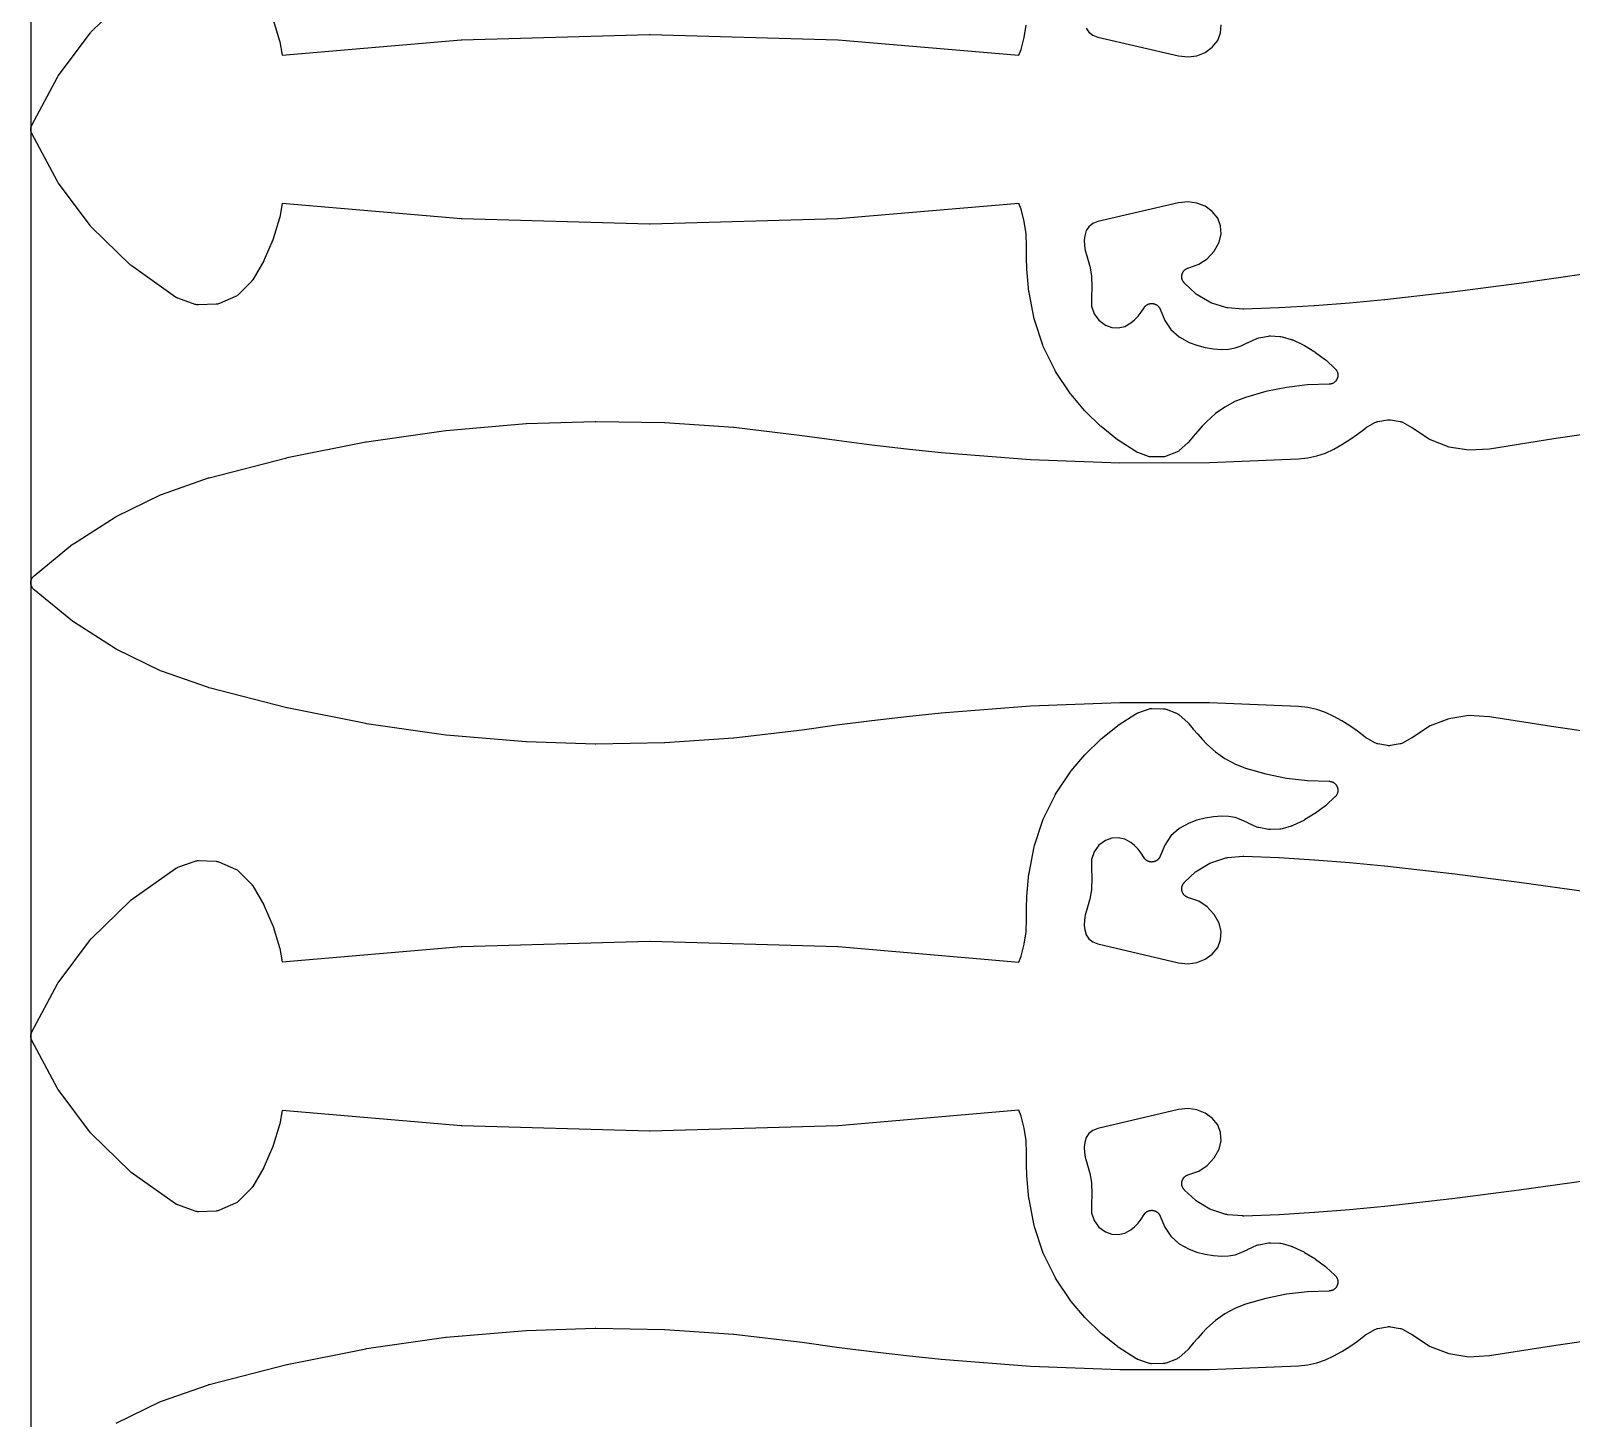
# Model space of a CAD drawing. Header units: metres. Extents: x 0 to 3000, y 0 to 1200.
# Drawn here: x 0 to 339.7, y 588 to 894 of the extents above; entities that cross this region are included whole.
import ezdxf

# ---------------------------------------------------------------- set-up
doc = ezdxf.new("R2010")
doc.units = ezdxf.units.M

msp = doc.modelspace()

# ---------------------------------------------------------------- linework, layer by layer
at = {"color": 7}
msp.add_lwpolyline([(0, 0), (3000, 0), (3000, 1200), (0, 1200), (0, 0)], close=True, dxfattribs=at)
at = {"color": 1}
for points in [[(342.98, 840.38), (328.22, 838.26), (328.19, 838.26), (313.4, 836.37), (313.37, 836.36), (298.56, 834.69), (298.54, 834.69), (298.53, 834.68), (290.81, 833.94), (290.77, 833.94), (283.04, 833.34), (283, 833.34), (275.26, 832.89), (275.22, 832.89), (267.47, 832.59), (267.45, 832.59), (267.42, 832.59), (267.35, 832.59), (267.28, 832.59), (267.25, 832.6), (267.23, 832.6), (263.94, 832.87), (263.72, 832.9), (263.5, 832.96), (260.4, 833.95), (260.19, 834.03), (259.99, 834.13), (257.18, 835.79), (257, 835.91), (256.82, 836.06), (254.43, 838.32), (254.37, 838.38), (254.31, 838.44), (254.3, 838.45), (254.29, 838.47), (254.24, 838.53), (254.19, 838.6), (254.18, 838.61), (254.17, 838.62), (254.13, 838.69), (254.08, 838.76), (254.07, 838.77), (254.07, 838.78), (254.03, 838.86), (253.99, 838.93), (253.98, 838.95), (253.98, 838.96), (253.95, 839.04), (253.91, 839.11), (253.91, 839.13), (253.91, 839.14), (253.88, 839.22), (253.86, 839.3), (253.86, 839.32), (253.85, 839.33), (253.84, 839.41), (253.82, 839.5), (253.82, 839.51), (253.82, 839.52), (253.81, 839.61), (253.8, 839.69), (253.8, 839.71), (253.8, 839.72), (253.8, 839.8), (253.81, 839.89), (253.81, 839.9), (253.81, 839.92), (253.82, 840), (253.83, 840.08), (253.83, 840.1), (253.83, 840.11), (253.85, 840.19), (253.87, 840.28), (253.87, 840.29), (253.87, 840.3), (253.9, 840.38), (253.92, 840.46), (253.93, 840.48), (253.93, 840.49), (253.97, 840.57), (254, 840.64), (254.01, 840.66), (254.01, 840.67), (254.05, 840.74), (254.09, 840.82), (254.1, 840.83), (254.11, 840.84), (254.16, 840.91), (254.2, 840.98), (254.21, 840.99), (254.22, 841), (254.28, 841.07), (254.33, 841.13), (254.34, 841.14), (254.35, 841.15), (254.41, 841.21), (254.47, 841.27), (254.48, 841.28), (254.49, 841.29), (254.56, 841.34), (254.62, 841.39), (254.63, 841.4), (254.64, 841.41), (254.72, 841.45), (254.78, 841.5), (254.8, 841.51), (254.81, 841.51), (254.88, 841.55), (254.96, 841.59), (254.97, 841.6), (254.99, 841.6), (255.06, 841.63), (255.14, 841.66), (257.54, 842.5), (259.43, 843.74), (260.97, 845.39), (262.07, 847.37), (262.5, 849.2), (262.37, 851), (261.72, 852.68), (260.54, 854.15), (258.95, 855.29), (257.13, 856.01), (255.2, 856.28), (253.1, 856.06), (235.32, 851.93), (234.17, 851.47), (233.34, 850.8), (232.74, 849.92), (232.39, 848.79), (232.29, 847.77), (232.33, 846.65), (232.51, 845.55), (232.85, 844.35), (233.46, 842.29), (233.51, 842.07), (233.86, 839.95), (233.89, 839.72), (234, 837.58), (233.99, 837.35), (233.86, 835.3), (233.91, 833.27), (234.48, 831.6), (235.51, 830.17), (236.97, 829.08), (238.36, 828.57), (239.8, 828.49), (241.22, 828.81), (242.6, 829.58), (243.37, 830.24), (244.15, 831.04), (244.84, 831.91), (245.5, 832.93), (245.51, 832.96), (245.53, 832.98), (245.57, 833.04), (245.61, 833.09), (245.63, 833.11), (245.65, 833.14), (245.69, 833.19), (245.74, 833.24), (245.76, 833.26), (245.78, 833.28), (245.83, 833.33), (245.88, 833.37), (245.91, 833.39), (245.93, 833.41), (245.98, 833.45), (246.04, 833.49), (246.06, 833.51), (246.09, 833.53), (246.15, 833.56), (246.21, 833.6), (246.23, 833.61), (246.26, 833.63), (246.32, 833.65), (246.38, 833.68), (246.41, 833.69), (246.44, 833.71), (246.5, 833.73), (246.57, 833.75), (246.59, 833.76), (246.62, 833.77), (246.69, 833.79), (246.76, 833.8), (246.78, 833.81), (246.81, 833.82), (246.88, 833.83), (246.95, 833.84), (246.98, 833.84), (247.01, 833.84), (247.08, 833.84), (247.14, 833.85), (247.17, 833.85), (247.2, 833.85), (247.27, 833.85), (247.34, 833.84), (247.37, 833.84), (247.4, 833.84), (247.47, 833.83), (247.54, 833.82), (247.56, 833.81), (247.59, 833.81), (247.66, 833.79), (247.73, 833.77), (247.75, 833.76), (247.78, 833.76), (247.85, 833.73), (247.91, 833.71), (247.94, 833.7), (247.97, 833.69), (248.03, 833.66), (248.09, 833.63), (248.12, 833.61), (248.14, 833.6), (248.2, 833.57), (248.26, 833.53), (248.28, 833.51), (248.31, 833.5), (248.36, 833.46), (248.42, 833.42), (248.44, 833.4), (248.47, 833.38), (248.52, 833.33), (248.57, 833.29), (248.59, 833.27), (248.61, 833.25), (248.66, 833.19), (248.7, 833.14), (248.72, 833.12), (248.74, 833.1), (248.78, 833.04), (248.82, 832.99), (248.84, 832.96), (248.85, 832.94), (248.89, 832.88), (248.93, 832.82), (248.94, 832.8), (248.95, 832.77), (248.98, 832.71), (249.01, 832.65), (249.02, 832.62), (249.03, 832.59), (250.03, 830.1), (251.41, 828.12), (253.2, 826.49), (255.4, 825.26), (257.11, 824.64), (258.93, 824.16), (260.79, 823.86), (262.65, 823.73), (264.12, 823.79), (265.54, 824.06), (266.92, 824.52), (268.34, 825.23), (268.38, 825.25), (268.43, 825.27), (270.38, 826.13), (270.59, 826.21), (270.82, 826.27), (272.89, 826.66), (273.12, 826.69), (273.35, 826.69), (275.45, 826.59), (275.68, 826.57), (275.91, 826.52), (277.96, 825.94), (278.02, 825.91), (278.09, 825.89), (278.12, 825.88), (278.15, 825.87), (278.21, 825.84), (278.27, 825.82), (280.69, 824.67), (280.87, 824.57), (283.16, 823.19), (283.32, 823.07), (285.46, 821.46), (285.61, 821.34), (287.58, 819.51), (287.58, 819.51), (287.59, 819.51), (287.65, 819.44), (287.72, 819.37), (287.72, 819.37), (287.72, 819.37), (287.78, 819.3), (287.84, 819.22), (287.84, 819.22), (287.85, 819.22), (287.9, 819.14), (287.95, 819.06), (287.95, 819.05), (287.95, 819.05), (288, 818.97), (288.04, 818.88), (288.04, 818.88), (288.04, 818.88), (288.08, 818.79), (288.11, 818.7), (288.12, 818.7), (288.12, 818.7), (288.14, 818.6), (288.17, 818.51), (288.17, 818.51), (288.17, 818.51), (288.19, 818.41), (288.21, 818.32), (288.21, 818.32), (288.21, 818.31), (288.21, 818.22), (288.22, 818.12), (288.22, 818.12), (288.22, 818.12), (288.22, 818.02), (288.22, 817.93), (288.22, 817.93), (288.22, 817.92), (288.21, 817.83), (288.2, 817.73), (288.2, 817.73), (288.2, 817.73), (288.18, 817.63), (288.16, 817.54), (288.16, 817.54), (288.16, 817.54), (288.13, 817.44), (288.1, 817.35), (288.1, 817.35), (288.1, 817.35), (288.06, 817.26), (288.02, 817.17), (288.02, 817.17), (288.02, 817.17), (287.98, 817.08), (287.93, 817), (287.93, 817), (287.93, 817), (287.87, 816.92), (287.82, 816.84), (287.82, 816.84), (287.82, 816.83), (287.75, 816.76), (287.69, 816.69), (287.69, 816.69), (287.69, 816.68), (287.62, 816.62), (287.55, 816.55), (287.55, 816.55), (287.55, 816.55), (287.47, 816.49), (287.4, 816.43), (287.4, 816.43), (287.39, 816.42), (287.31, 816.37), (287.24, 816.32), (287.23, 816.32), (287.23, 816.32), (287.15, 816.27), (287.06, 816.23), (287.06, 816.23), (287.06, 816.23), (286.97, 816.19), (286.88, 816.16), (286.88, 816.16), (286.87, 816.16), (286.78, 816.13), (286.69, 816.1), (286.69, 816.1), (286.69, 816.1), (286.59, 816.08), (286.5, 816.07), (286.5, 816.07), (286.49, 816.06), (286.4, 816.06), (286.3, 816.05), (286.3, 816.05), (286.3, 816.05), (281.55, 815.88), (276.93, 815.33), (272.36, 814.42), (267.89, 813.15), (265.52, 812.21), (263.3, 811.01), (261.25, 809.56), (259.33, 807.83), (258.33, 806.78), (257.32, 805.67), (256.35, 804.53), (255.39, 803.34), (255.34, 803.29), (255.3, 803.24), (255.28, 803.22), (255.26, 803.2), (255.21, 803.15), (255.16, 803.1), (253.26, 801.42), (253.12, 801.31), (252.97, 801.21), (252.82, 801.12), (252.65, 801.05), (250.35, 800.17), (250.19, 800.11), (250.02, 800.07), (249.84, 800.05), (249.67, 800.04), (247.21, 800), (247.03, 800.01), (246.85, 800.03), (246.67, 800.06), (246.5, 800.12), (244.12, 800.97), (244.08, 800.99), (244.05, 801), (243.99, 801.02), (243.99, 801.02), (243.93, 801.05), (243.9, 801.06), (243.87, 801.08), (243.82, 801.11), (243.76, 801.14), (243.73, 801.16), (243.7, 801.18), (239.8, 803.7), (239.64, 803.82), (236.02, 806.7), (235.87, 806.83), (232.54, 810.06), (232.41, 810.2), (229.41, 813.75), (229.4, 813.76), (229.38, 813.78), (229.34, 813.84), (229.29, 813.91), (229.28, 813.92), (229.27, 813.93), (225.99, 818.86), (225.86, 819.09), (223.27, 824.39), (223.17, 824.64), (221.31, 830.23), (221.24, 830.48), (220.13, 836.3), (220.12, 836.38), (220.1, 836.46), (219.85, 838.9), (219.84, 838.97), (219.67, 841.42), (219.67, 841.49), (219.58, 843.94), (219.58, 844.01), (219.59, 846.42), (219.48, 849.25), (219.07, 851.97), (218.36, 854.63), (217.85, 855.91), (178.05, 852.51), (177.94, 852.51), (136.55, 851.33), (136.44, 851.33), (95.05, 852.51), (94.93, 852.51), (55.46, 855.89), (54.92, 852.93), (54.87, 852.71), (53.47, 848.11), (53.39, 847.89), (51.46, 843.49), (51.36, 843.28), (48.93, 839.11), (48.9, 839.07), (48.87, 839.02), (48.85, 838.98), (48.82, 838.95), (48.79, 838.9), (48.76, 838.86), (48.73, 838.83), (48.7, 838.79), (48.66, 838.75), (48.63, 838.71), (45.79, 835.84), (45.65, 835.71), (45.5, 835.6), (45.34, 835.5), (45.17, 835.41), (41.59, 833.86), (41.41, 833.79), (41.23, 833.74), (41.05, 833.71), (40.86, 833.69), (36.96, 833.55), (36.77, 833.55), (36.58, 833.57), (36.4, 833.61), (36.21, 833.66), (32.42, 835.03), (32.35, 835.06), (32.28, 835.08), (32.26, 835.09), (32.24, 835.1), (32.17, 835.14), (32.1, 835.17), (32.08, 835.19), (32.06, 835.2), (32, 835.24), (31.94, 835.28), (22.16, 842.2), (22.03, 842.3), (21.92, 842.4), (13.38, 850.71), (13.27, 850.83), (13.17, 850.95), (6.02, 860.48), (5.93, 860.6), (5.85, 860.74), (0.23, 871.32), (0.19, 871.41), (0.15, 871.49), (0.15, 871.5), (0.15, 871.5), (0.12, 871.59), (0.09, 871.68), (0.09, 871.68), (0.08, 871.69), (0.06, 871.78), (0.04, 871.87), (0.04, 871.87), (0.04, 871.88), (0.02, 871.97), (0.01, 872.06), (0.01, 872.07), (0.01, 872.07), (0, 872.16), (0, 872.26), (0, 872.26), (0, 872.27), (0, 872.36), (0.01, 872.45), (0.01, 872.46), (0.01, 872.46), (0.02, 872.56), (0.04, 872.65), (0.04, 872.65), (0.04, 872.66), (0.06, 872.75), (0.08, 872.84), (0.09, 872.84), (0.09, 872.85), (0.12, 872.93), (0.15, 873.02), (0.15, 873.03), (0.15, 873.03), (0.19, 873.12), (0.23, 873.2), (5.85, 883.79), (5.93, 883.92), (6.02, 884.05), (13.17, 893.58), (13.27, 893.7), (13.38, 893.81), (21.92, 902.12)], [(53.47, 896.42), (54.87, 891.82), (54.92, 891.59), (55.46, 888.64), (94.93, 892.01), (95.05, 892.02), (136.44, 893.19), (136.55, 893.19), (177.94, 892.02), (178.05, 892.01), (217.85, 888.61), (218.36, 889.9), (219.07, 892.55), (219.48, 895.27)], [(232.74, 894.6), (233.34, 893.72), (234.17, 893.05), (235.32, 892.59), (253.1, 888.47), (255.2, 888.24), (257.13, 888.51), (258.95, 889.23), (260.54, 890.37), (261.72, 891.84), (262.37, 893.52), (262.5, 895.32)], [(351.08, 738.26), (336.32, 740.38), (336.29, 740.38), (321.67, 742.7), (317.08, 742.97), (312.71, 742.28), (308.58, 740.68), (304.66, 738.11), (304.61, 738.07), (304.55, 738.04), (302.62, 736.94), (302.47, 736.87), (302.31, 736.8), (302.14, 736.75), (301.97, 736.71), (299.85, 736.35), (299.62, 736.32), (299.4, 736.32), (299.17, 736.35), (297.05, 736.71), (296.88, 736.75), (296.72, 736.8), (296.56, 736.87), (296.4, 736.94), (294.47, 738.04), (294.43, 738.06), (294.39, 738.09), (294.35, 738.12), (294.31, 738.14), (294.27, 738.17), (294.23, 738.2), (292.56, 739.51), (290.86, 740.69), (289.11, 741.79), (287.33, 742.79), (285.48, 743.64), (283.57, 744.28), (281.61, 744.72), (279.57, 744.95), (259.88, 745.78), (240.15, 745.81), (220.44, 745.05), (200.75, 743.5), (193.09, 742.7), (185.42, 741.81), (177.77, 740.84), (170.11, 739.77), (170.09, 739.77), (170.07, 739.77), (155.03, 737.98), (154.93, 737.97), (139.82, 736.94), (139.72, 736.93), (124.58, 736.66), (124.48, 736.66), (109.34, 737.15), (109.28, 737.16), (109.23, 737.16), (91.61, 738.67), (91.5, 738.68), (74, 741.17), (73.89, 741.19), (56.55, 744.65), (56.44, 744.67), (39.32, 749.09), (39.23, 749.11), (39.15, 749.14), (28.82, 752.77), (28.61, 752.86), (18.8, 757.65), (18.6, 757.76), (9.4, 763.65), (9.21, 763.78), (0.73, 770.71), (0.73, 770.72), (0.73, 770.72), (0.66, 770.78), (0.59, 770.84), (0.59, 770.85), (0.58, 770.85), (0.52, 770.92), (0.46, 770.99), (0.45, 770.99), (0.45, 771), (0.4, 771.07), (0.34, 771.15), (0.34, 771.15), (0.33, 771.15), (0.29, 771.23), (0.24, 771.32), (0.24, 771.32), (0.23, 771.32), (0.19, 771.41), (0.15, 771.49), (0.15, 771.5), (0.15, 771.5), (0.12, 771.59), (0.09, 771.68), (0.09, 771.68), (0.08, 771.69), (0.06, 771.78), (0.04, 771.87), (0.04, 771.87), (0.04, 771.88), (0.02, 771.97), (0.01, 772.06), (0.01, 772.07), (0.01, 772.07), (0, 772.16), (0, 772.26), (0, 772.26), (0, 772.27), (0, 772.36), (0.01, 772.45), (0.01, 772.46), (0.01, 772.46), (0.02, 772.56), (0.04, 772.65), (0.04, 772.65), (0.04, 772.66), (0.06, 772.75), (0.08, 772.84), (0.09, 772.84), (0.09, 772.85), (0.12, 772.93), (0.15, 773.02), (0.15, 773.03), (0.15, 773.03), (0.19, 773.12), (0.23, 773.2), (0.24, 773.2), (0.24, 773.21), (0.29, 773.29), (0.33, 773.37), (0.34, 773.37), (0.34, 773.38), (0.4, 773.45), (0.45, 773.53), (0.45, 773.53), (0.46, 773.53), (0.52, 773.6), (0.58, 773.67), (0.59, 773.68), (0.59, 773.68), (0.66, 773.74), (0.73, 773.81), (0.73, 773.81), (0.73, 773.81), (9.21, 780.74), (9.4, 780.88), (18.6, 786.76), (18.8, 786.88), (28.61, 791.66), (28.82, 791.75), (39.15, 795.39), (39.23, 795.41), (39.32, 795.44), (56.44, 799.85), (56.55, 799.88), (73.89, 803.33), (74, 803.35), (91.5, 805.84), (91.61, 805.85), (109.23, 807.36), (109.28, 807.37), (109.34, 807.37), (124.48, 807.86), (124.58, 807.86), (139.72, 807.59), (139.82, 807.59), (154.93, 806.56), (155.03, 806.55), (170.07, 804.76), (170.09, 804.75), (170.11, 804.75), (177.77, 803.69), (185.42, 802.71), (193.09, 801.82), (200.75, 801.02), (220.44, 799.48), (240.15, 798.72), (259.88, 798.75), (279.57, 799.57), (281.61, 799.8), (283.57, 800.24), (285.48, 800.88), (287.33, 801.74), (289.11, 802.73), (290.86, 803.83), (292.56, 805.02), (294.23, 806.32), (294.27, 806.35), (294.31, 806.38), (294.35, 806.41), (294.39, 806.44), (294.43, 806.46), (294.47, 806.49), (296.4, 807.58), (296.56, 807.66), (296.72, 807.72), (296.88, 807.77), (297.05, 807.81), (299.17, 808.17), (299.4, 808.2), (299.62, 808.2), (299.85, 808.17), (301.97, 807.81), (302.14, 807.77), (302.31, 807.72), (302.47, 807.66), (302.62, 807.58), (304.55, 806.49), (304.61, 806.45), (304.66, 806.42), (308.58, 803.84), (312.71, 802.25), (317.08, 801.56), (321.67, 801.82), (336.29, 804.14), (336.32, 804.14), (351.08, 806.26)], [(342.98, 640.38), (328.22, 638.26), (328.19, 638.26), (313.4, 636.37), (313.37, 636.36), (298.56, 634.69), (298.54, 634.69), (298.53, 634.68), (290.81, 633.94), (290.77, 633.94), (283.04, 633.34), (283, 633.34), (275.26, 632.89), (275.22, 632.89), (267.47, 632.59), (267.45, 632.59), (267.42, 632.59), (267.35, 632.59), (267.28, 632.59), (267.25, 632.6), (267.23, 632.6), (263.94, 632.87), (263.72, 632.9), (263.5, 632.96), (260.4, 633.95), (260.19, 634.03), (259.99, 634.13), (257.18, 635.79), (257, 635.91), (256.82, 636.06), (254.43, 638.32), (254.37, 638.38), (254.31, 638.44), (254.3, 638.45), (254.29, 638.47), (254.24, 638.53), (254.19, 638.6), (254.18, 638.61), (254.17, 638.62), (254.13, 638.69), (254.08, 638.76), (254.07, 638.77), (254.07, 638.78), (254.03, 638.86), (253.99, 638.93), (253.98, 638.95), (253.98, 638.96), (253.95, 639.04), (253.91, 639.11), (253.91, 639.13), (253.91, 639.14), (253.88, 639.22), (253.86, 639.3), (253.86, 639.32), (253.85, 639.33), (253.84, 639.41), (253.82, 639.5), (253.82, 639.51), (253.82, 639.52), (253.81, 639.61), (253.8, 639.69), (253.8, 639.71), (253.8, 639.72), (253.8, 639.8), (253.81, 639.89), (253.81, 639.9), (253.81, 639.92), (253.82, 640), (253.83, 640.08), (253.83, 640.1), (253.83, 640.11), (253.85, 640.19), (253.87, 640.28), (253.87, 640.29), (253.87, 640.3), (253.9, 640.38), (253.92, 640.46), (253.93, 640.48), (253.93, 640.49), (253.97, 640.57), (254, 640.64), (254.01, 640.66), (254.01, 640.67), (254.05, 640.74), (254.09, 640.82), (254.1, 640.83), (254.11, 640.84), (254.16, 640.91), (254.2, 640.98), (254.21, 640.99), (254.22, 641), (254.28, 641.07), (254.33, 641.13), (254.34, 641.14), (254.35, 641.15), (254.41, 641.21), (254.47, 641.27), (254.48, 641.28), (254.49, 641.29), (254.56, 641.34), (254.62, 641.39), (254.63, 641.4), (254.64, 641.41), (254.72, 641.45), (254.78, 641.5), (254.8, 641.51), (254.81, 641.51), (254.88, 641.55), (254.96, 641.59), (254.97, 641.6), (254.99, 641.6), (255.06, 641.63), (255.14, 641.66), (257.54, 642.5), (259.43, 643.74), (260.97, 645.39), (262.07, 647.37), (262.5, 649.2), (262.37, 651), (261.72, 652.68), (260.54, 654.15), (258.95, 655.29), (257.13, 656.01), (255.2, 656.28), (253.1, 656.06), (235.32, 651.93), (234.17, 651.47), (233.34, 650.8), (232.74, 649.92), (232.39, 648.79), (232.29, 647.77), (232.33, 646.65), (232.51, 645.55), (232.85, 644.35), (233.46, 642.29), (233.51, 642.07), (233.86, 639.95), (233.89, 639.72), (234, 637.58), (233.99, 637.35), (233.86, 635.3), (233.91, 633.27), (234.48, 631.6), (235.51, 630.17), (236.97, 629.08), (238.36, 628.57), (239.8, 628.49), (241.22, 628.81), (242.6, 629.58), (243.37, 630.24), (244.15, 631.04), (244.84, 631.91), (245.5, 632.93), (245.51, 632.96), (245.53, 632.98), (245.57, 633.04), (245.61, 633.09), (245.63, 633.11), (245.65, 633.14), (245.69, 633.19), (245.74, 633.24), (245.76, 633.26), (245.78, 633.28), (245.83, 633.33), (245.88, 633.37), (245.91, 633.39), (245.93, 633.41), (245.98, 633.45), (246.04, 633.49), (246.06, 633.51), (246.09, 633.53), (246.15, 633.56), (246.21, 633.6), (246.23, 633.61), (246.26, 633.63), (246.32, 633.65), (246.38, 633.68), (246.41, 633.69), (246.44, 633.71), (246.5, 633.73), (246.57, 633.75), (246.59, 633.76), (246.62, 633.77), (246.69, 633.79), (246.76, 633.8), (246.78, 633.81), (246.81, 633.82), (246.88, 633.83), (246.95, 633.84), (246.98, 633.84), (247.01, 633.84), (247.08, 633.84), (247.14, 633.85), (247.17, 633.85), (247.2, 633.85), (247.27, 633.85), (247.34, 633.84), (247.37, 633.84), (247.4, 633.84), (247.47, 633.83), (247.54, 633.82), (247.56, 633.81), (247.59, 633.81), (247.66, 633.79), (247.73, 633.77), (247.75, 633.76), (247.78, 633.76), (247.85, 633.73), (247.91, 633.71), (247.94, 633.7), (247.97, 633.69), (248.03, 633.66), (248.09, 633.63), (248.12, 633.61), (248.14, 633.6), (248.2, 633.57), (248.26, 633.53), (248.28, 633.51), (248.31, 633.5), (248.36, 633.46), (248.42, 633.42), (248.44, 633.4), (248.47, 633.38), (248.52, 633.33), (248.57, 633.29), (248.59, 633.27), (248.61, 633.25), (248.66, 633.19), (248.7, 633.14), (248.72, 633.12), (248.74, 633.1), (248.78, 633.04), (248.82, 632.99), (248.84, 632.96), (248.85, 632.94), (248.89, 632.88), (248.93, 632.82), (248.94, 632.8), (248.95, 632.77), (248.98, 632.71), (249.01, 632.65), (249.02, 632.62), (249.03, 632.59), (250.03, 630.1), (251.41, 628.12), (253.2, 626.49), (255.4, 625.26), (257.11, 624.64), (258.93, 624.16), (260.79, 623.86), (262.65, 623.73), (264.12, 623.79), (265.54, 624.06), (266.92, 624.52), (268.34, 625.23), (268.38, 625.25), (268.43, 625.27), (270.38, 626.13), (270.59, 626.21), (270.82, 626.27), (272.89, 626.66), (273.12, 626.69), (273.35, 626.69), (275.45, 626.59), (275.68, 626.57), (275.91, 626.52), (277.96, 625.94), (278.02, 625.91), (278.09, 625.89), (278.12, 625.88), (278.15, 625.87), (278.21, 625.84), (278.27, 625.82), (280.69, 624.67), (280.87, 624.57), (283.16, 623.19), (283.32, 623.07), (285.46, 621.46), (285.61, 621.34), (287.58, 619.51), (287.58, 619.51), (287.59, 619.51), (287.65, 619.44), (287.72, 619.37), (287.72, 619.37), (287.72, 619.37), (287.78, 619.3), (287.84, 619.22), (287.84, 619.22), (287.85, 619.22), (287.9, 619.14), (287.95, 619.06), (287.95, 619.05), (287.95, 619.05), (288, 618.97), (288.04, 618.88), (288.04, 618.88), (288.04, 618.88), (288.08, 618.79), (288.11, 618.7), (288.12, 618.7), (288.12, 618.7), (288.14, 618.6), (288.17, 618.51), (288.17, 618.51), (288.17, 618.51), (288.19, 618.41), (288.21, 618.32), (288.21, 618.32), (288.21, 618.31), (288.21, 618.22), (288.22, 618.12), (288.22, 618.12), (288.22, 618.12), (288.22, 618.02), (288.22, 617.93), (288.22, 617.93), (288.22, 617.92), (288.21, 617.83), (288.2, 617.73), (288.2, 617.73), (288.2, 617.73), (288.18, 617.63), (288.16, 617.54), (288.16, 617.54), (288.16, 617.54), (288.13, 617.44), (288.1, 617.35), (288.1, 617.35), (288.1, 617.35), (288.06, 617.26), (288.02, 617.17), (288.02, 617.17), (288.02, 617.17), (287.98, 617.08), (287.93, 617), (287.93, 617), (287.93, 617), (287.87, 616.92), (287.82, 616.84), (287.82, 616.84), (287.82, 616.83), (287.75, 616.76), (287.69, 616.69), (287.69, 616.69), (287.69, 616.68), (287.62, 616.62), (287.55, 616.55), (287.55, 616.55), (287.55, 616.55), (287.47, 616.49), (287.4, 616.43), (287.4, 616.43), (287.39, 616.42), (287.31, 616.37), (287.24, 616.32), (287.23, 616.32), (287.23, 616.32), (287.15, 616.27), (287.06, 616.23), (287.06, 616.23), (287.06, 616.23), (286.97, 616.19), (286.88, 616.16), (286.88, 616.16), (286.87, 616.16), (286.78, 616.13), (286.69, 616.1), (286.69, 616.1), (286.69, 616.1), (286.59, 616.08), (286.5, 616.07), (286.5, 616.07), (286.49, 616.06), (286.4, 616.06), (286.3, 616.05), (286.3, 616.05), (286.3, 616.05), (281.55, 615.88), (276.93, 615.33), (272.36, 614.42), (267.89, 613.15), (265.52, 612.21), (263.3, 611.01), (261.25, 609.56), (259.33, 607.83), (258.33, 606.78), (257.32, 605.67), (256.35, 604.53), (255.39, 603.34), (255.34, 603.29), (255.3, 603.24), (255.28, 603.22), (255.26, 603.2), (255.21, 603.15), (255.16, 603.1), (253.26, 601.42), (253.12, 601.31), (252.97, 601.21), (252.82, 601.12), (252.65, 601.05), (250.35, 600.17), (250.19, 600.11), (250.02, 600.07), (249.84, 600.05), (249.67, 600.04), (247.21, 600), (247.03, 600.01), (246.85, 600.03), (246.67, 600.06), (246.5, 600.12), (244.12, 600.97), (244.08, 600.99), (244.05, 601), (243.99, 601.02), (243.99, 601.02), (243.93, 601.05), (243.9, 601.06), (243.87, 601.08), (243.82, 601.11), (243.76, 601.14), (243.73, 601.16), (243.7, 601.18), (239.8, 603.7), (239.64, 603.82), (236.02, 606.7), (235.87, 606.83), (232.54, 610.06), (232.41, 610.2), (229.41, 613.75), (229.4, 613.76), (229.38, 613.78), (229.34, 613.84), (229.29, 613.91), (229.28, 613.92), (229.27, 613.93), (225.99, 618.86), (225.86, 619.09), (223.27, 624.39), (223.17, 624.64), (221.31, 630.23), (221.24, 630.48), (220.13, 636.3), (220.12, 636.38), (220.1, 636.46), (219.85, 638.9), (219.84, 638.97), (219.67, 641.42), (219.67, 641.49), (219.58, 643.94), (219.58, 644.01), (219.59, 646.42), (219.48, 649.25), (219.07, 651.97), (218.36, 654.63), (217.85, 655.91), (178.05, 652.51), (177.94, 652.51), (136.55, 651.33), (136.44, 651.33), (95.05, 652.51), (94.93, 652.51), (55.46, 655.89), (54.92, 652.93), (54.87, 652.71), (53.47, 648.11), (53.39, 647.89), (51.46, 643.49), (51.36, 643.28), (48.93, 639.11), (48.9, 639.07), (48.87, 639.02), (48.85, 638.98), (48.82, 638.95), (48.79, 638.9), (48.76, 638.86), (48.73, 638.83), (48.7, 638.79), (48.66, 638.75), (48.63, 638.71), (45.79, 635.84), (45.65, 635.71), (45.5, 635.6), (45.34, 635.5), (45.17, 635.41), (41.59, 633.86), (41.41, 633.79), (41.23, 633.74), (41.05, 633.71), (40.86, 633.69), (36.96, 633.55), (36.77, 633.55), (36.58, 633.57), (36.4, 633.61), (36.21, 633.66), (32.42, 635.03), (32.35, 635.06), (32.28, 635.08), (32.26, 635.09), (32.24, 635.1), (32.17, 635.14), (32.1, 635.17), (32.08, 635.19), (32.06, 635.2), (32, 635.24), (31.94, 635.28), (22.16, 642.2), (22.03, 642.3), (21.92, 642.4), (13.38, 650.71), (13.27, 650.83), (13.17, 650.95), (6.02, 660.48), (5.93, 660.6), (5.85, 660.74), (0.23, 671.32), (0.19, 671.41), (0.15, 671.49), (0.15, 671.5), (0.15, 671.5), (0.12, 671.59), (0.09, 671.68), (0.09, 671.68), (0.08, 671.69), (0.06, 671.78), (0.04, 671.87), (0.04, 671.87), (0.04, 671.88), (0.02, 671.97), (0.01, 672.06), (0.01, 672.07), (0.01, 672.07), (0, 672.16), (0, 672.26), (0, 672.26), (0, 672.27), (0, 672.36), (0.01, 672.45), (0.01, 672.46), (0.01, 672.46), (0.02, 672.56), (0.04, 672.65), (0.04, 672.65), (0.04, 672.66), (0.06, 672.75), (0.08, 672.84), (0.09, 672.84), (0.09, 672.85), (0.12, 672.93), (0.15, 673.02), (0.15, 673.03), (0.15, 673.03), (0.19, 673.12), (0.23, 673.2), (5.85, 683.79), (5.93, 683.92), (6.02, 684.05), (13.17, 693.58), (13.27, 693.7), (13.38, 693.81), (21.92, 702.12), (22.03, 702.22), (22.16, 702.32), (31.94, 709.25), (32, 709.29), (32.06, 709.33), (32.08, 709.34), (32.1, 709.35), (32.17, 709.38), (32.24, 709.42), (32.26, 709.43), (32.28, 709.44), (32.35, 709.47), (32.42, 709.5), (36.21, 710.86), (36.4, 710.92), (36.58, 710.95), (36.77, 710.97), (36.96, 710.98), (40.86, 710.83), (41.05, 710.82), (41.23, 710.78), (41.41, 710.73), (41.59, 710.67), (45.17, 709.11), (45.34, 709.03), (45.5, 708.93), (45.65, 708.81), (45.79, 708.68), (48.63, 705.81), (48.66, 705.77), (48.7, 705.73), (48.73, 705.7), (48.76, 705.66), (48.79, 705.62), (48.82, 705.58), (48.85, 705.54), (48.87, 705.51), (48.9, 705.46), (48.93, 705.41), (51.36, 701.25), (51.46, 701.04), (53.39, 696.63), (53.47, 696.42), (54.87, 691.82), (54.92, 691.59), (55.46, 688.64), (94.93, 692.01), (95.05, 692.02), (136.44, 693.19), (136.55, 693.19), (177.94, 692.02), (178.05, 692.01), (217.85, 688.61), (218.36, 689.9), (219.07, 692.55), (219.48, 695.27), (219.59, 698.1), (219.58, 700.52), (219.58, 700.59), (219.67, 703.04), (219.67, 703.11), (219.84, 705.55), (219.85, 705.62), (220.1, 708.06), (220.12, 708.14), (220.13, 708.23), (221.24, 714.04), (221.31, 714.3), (223.17, 719.89), (223.27, 720.13), (225.86, 725.43), (225.99, 725.66), (229.27, 730.59), (229.28, 730.6), (229.29, 730.62), (229.34, 730.68), (229.38, 730.75), (229.4, 730.76), (229.41, 730.77), (232.41, 734.32), (232.54, 734.46), (235.87, 737.69), (236.02, 737.82), (239.64, 740.71), (239.8, 740.82), (243.7, 743.35), (243.73, 743.37), (243.76, 743.38), (243.82, 743.41), (243.87, 743.45), (243.9, 743.46), (243.93, 743.48), (243.99, 743.5), (244.05, 743.53), (244.08, 743.54), (244.12, 743.55), (246.5, 744.41), (246.67, 744.46), (246.85, 744.5), (247.03, 744.52), (247.21, 744.52), (249.67, 744.49), (249.84, 744.48), (250.02, 744.45), (250.19, 744.41), (250.35, 744.36), (252.65, 743.47), (252.82, 743.4), (252.97, 743.32), (253.12, 743.22), (253.26, 743.1), (255.16, 741.42), (255.21, 741.37), (255.26, 741.33), (255.28, 741.3), (255.3, 741.28), (255.34, 741.23), (255.39, 741.18), (256.35, 739.99), (257.32, 738.85), (258.33, 737.74), (259.33, 736.69), (261.25, 734.97), (263.3, 733.52), (265.52, 732.32), (267.89, 731.38), (272.36, 730.1), (276.93, 729.19), (281.55, 728.65), (286.3, 728.48), (286.3, 728.48), (286.3, 728.48), (286.4, 728.47), (286.49, 728.46), (286.5, 728.46), (286.5, 728.46), (286.59, 728.44), (286.69, 728.42), (286.69, 728.42), (286.69, 728.42), (286.78, 728.4), (286.87, 728.37), (286.88, 728.37), (286.88, 728.37), (286.97, 728.33), (287.06, 728.3), (287.06, 728.29), (287.06, 728.29), (287.15, 728.25), (287.23, 728.21), (287.23, 728.2), (287.24, 728.2), (287.31, 728.15), (287.39, 728.1), (287.4, 728.1), (287.4, 728.1), (287.47, 728.04), (287.55, 727.98), (287.55, 727.97), (287.55, 727.97), (287.62, 727.91), (287.69, 727.84), (287.69, 727.84), (287.69, 727.84), (287.75, 727.76), (287.82, 727.69), (287.82, 727.69), (287.82, 727.68), (287.87, 727.61), (287.93, 727.53), (287.93, 727.53), (287.93, 727.52), (287.98, 727.44), (288.02, 727.36), (288.02, 727.35), (288.02, 727.35), (288.06, 727.26), (288.1, 727.18), (288.1, 727.17), (288.1, 727.17), (288.13, 727.08), (288.16, 726.99), (288.16, 726.99), (288.16, 726.98), (288.18, 726.89), (288.2, 726.8), (288.2, 726.79), (288.2, 726.79), (288.21, 726.7), (288.22, 726.6), (288.22, 726.6), (288.22, 726.6), (288.22, 726.5), (288.22, 726.41), (288.22, 726.4), (288.22, 726.4), (288.21, 726.3), (288.21, 726.21), (288.21, 726.21), (288.21, 726.2), (288.19, 726.11), (288.17, 726.02), (288.17, 726.01), (288.17, 726.01), (288.14, 725.92), (288.12, 725.83), (288.12, 725.83), (288.11, 725.82), (288.08, 725.73), (288.04, 725.65), (288.04, 725.64), (288.04, 725.64), (288, 725.56), (287.95, 725.47), (287.95, 725.47), (287.95, 725.47), (287.9, 725.39), (287.85, 725.31), (287.84, 725.3), (287.84, 725.3), (287.78, 725.23), (287.72, 725.15), (287.72, 725.15), (287.72, 725.15), (287.65, 725.08), (287.59, 725.01), (287.58, 725.01), (287.58, 725.01), (285.61, 723.19), (285.46, 723.06), (283.32, 721.45), (283.16, 721.34), (280.87, 719.95), (280.69, 719.86), (278.27, 718.71), (278.21, 718.68), (278.15, 718.65), (278.12, 718.64), (278.09, 718.63), (278.02, 718.61), (277.96, 718.59), (275.91, 718.01), (275.68, 717.95), (275.45, 717.93), (273.35, 717.84), (273.12, 717.84), (272.89, 717.87), (270.82, 718.25), (270.59, 718.31), (270.38, 718.39), (268.43, 719.25), (268.38, 719.28), (268.34, 719.29), (266.92, 720.01), (265.54, 720.47), (264.12, 720.73), (262.65, 720.8), (260.79, 720.67), (258.93, 720.36), (257.11, 719.88), (255.4, 719.26), (253.2, 718.03), (251.41, 716.41), (250.03, 714.42), (249.03, 711.93), (249.02, 711.91), (249.01, 711.88), (248.98, 711.82), (248.95, 711.75), (248.94, 711.73), (248.93, 711.7), (248.89, 711.64), (248.85, 711.58), (248.84, 711.56), (248.82, 711.54), (248.78, 711.48), (248.74, 711.42), (248.72, 711.4), (248.7, 711.38), (248.66, 711.33), (248.61, 711.28), (248.59, 711.26), (248.57, 711.24), (248.52, 711.19), (248.47, 711.14), (248.44, 711.13), (248.42, 711.11), (248.36, 711.07), (248.31, 711.03), (248.28, 711.01), (248.26, 710.99), (248.2, 710.96), (248.14, 710.92), (248.12, 710.91), (248.09, 710.9), (248.03, 710.87), (247.97, 710.84), (247.94, 710.83), (247.91, 710.81), (247.85, 710.79), (247.78, 710.77), (247.75, 710.76), (247.73, 710.75), (247.66, 710.74), (247.59, 710.72), (247.56, 710.71), (247.54, 710.71), (247.47, 710.7), (247.4, 710.69), (247.37, 710.68), (247.34, 710.68), (247.27, 710.68), (247.2, 710.67), (247.17, 710.68), (247.14, 710.67), (247.08, 710.68), (247.01, 710.68), (246.98, 710.69), (246.95, 710.69), (246.88, 710.7), (246.81, 710.71), (246.78, 710.71), (246.76, 710.72), (246.69, 710.74), (246.62, 710.75), (246.59, 710.76), (246.57, 710.77), (246.5, 710.79), (246.44, 710.82), (246.41, 710.83), (246.38, 710.84), (246.32, 710.87), (246.26, 710.9), (246.23, 710.91), (246.21, 710.93), (246.15, 710.96), (246.09, 711), (246.06, 711.01), (246.04, 711.03), (245.98, 711.07), (245.93, 711.11), (245.91, 711.13), (245.88, 711.15), (245.83, 711.2), (245.78, 711.24), (245.76, 711.26), (245.74, 711.28), (245.69, 711.34), (245.65, 711.39), (245.63, 711.41), (245.61, 711.43), (245.57, 711.49), (245.53, 711.54), (245.51, 711.57), (245.5, 711.59), (244.84, 712.61), (244.15, 713.48), (243.37, 714.28), (242.6, 714.94), (241.22, 715.72), (239.8, 716.04), (238.36, 715.95), (236.97, 715.45), (235.51, 714.36), (234.48, 712.92), (233.91, 711.25), (233.86, 709.23), (233.99, 707.18), (234, 706.94), (233.89, 704.8), (233.86, 704.57), (233.51, 702.46), (233.46, 702.23), (232.85, 700.17), (232.51, 698.98), (232.33, 697.87), (232.29, 696.76), (232.39, 695.73), (232.74, 694.6), (233.34, 693.72), (234.17, 693.05), (235.32, 692.59), (253.1, 688.47), (255.2, 688.24), (257.13, 688.51), (258.95, 689.23), (260.54, 690.37), (261.72, 691.84), (262.37, 693.52), (262.5, 695.32), (262.07, 697.15), (260.97, 699.13), (259.43, 700.78), (257.54, 702.02), (255.14, 702.86), (255.06, 702.89), (254.99, 702.92), (254.97, 702.93), (254.96, 702.93), (254.88, 702.97), (254.81, 703.01), (254.8, 703.02), (254.78, 703.03), (254.72, 703.07), (254.64, 703.12), (254.63, 703.13), (254.62, 703.13), (254.56, 703.19), (254.49, 703.24), (254.48, 703.25), (254.47, 703.26), (254.41, 703.32), (254.35, 703.37), (254.34, 703.38), (254.33, 703.39), (254.28, 703.46), (254.22, 703.52), (254.21, 703.53), (254.2, 703.55), (254.16, 703.61), (254.11, 703.68), (254.1, 703.7), (254.09, 703.71), (254.05, 703.78), (254.01, 703.85), (254.01, 703.87), (254, 703.88), (253.97, 703.96), (253.93, 704.03), (253.93, 704.05), (253.92, 704.06), (253.9, 704.14), (253.87, 704.22), (253.87, 704.23), (253.87, 704.25), (253.85, 704.33), (253.83, 704.41), (253.83, 704.43), (253.83, 704.44), (253.82, 704.52), (253.81, 704.61), (253.81, 704.62), (253.81, 704.64), (253.8, 704.72), (253.8, 704.8), (253.8, 704.82), (253.8, 704.83), (253.81, 704.92), (253.82, 705), (253.82, 705.01), (253.82, 705.03), (253.84, 705.11), (253.85, 705.19), (253.86, 705.21), (253.86, 705.22), (253.88, 705.3), (253.91, 705.38), (253.91, 705.39), (253.91, 705.41), (253.95, 705.49), (253.98, 705.56), (253.98, 705.58), (253.99, 705.59), (254.03, 705.66), (254.07, 705.74), (254.07, 705.75), (254.08, 705.76), (254.13, 705.83), (254.17, 705.9), (254.18, 705.92), (254.19, 705.93), (254.24, 705.99), (254.29, 706.06), (254.3, 706.07), (254.31, 706.08), (254.37, 706.14), (254.43, 706.2), (256.82, 708.47), (257, 708.61), (257.18, 708.74), (259.99, 710.39), (260.19, 710.49), (260.4, 710.57), (263.5, 711.56), (263.72, 711.62), (263.94, 711.65), (267.23, 711.93), (267.25, 711.93), (267.28, 711.93), (267.35, 711.93), (267.42, 711.93), (267.45, 711.93), (267.47, 711.93), (275.22, 711.63), (275.26, 711.63), (283, 711.18), (283.04, 711.18), (290.77, 710.59), (290.81, 710.58), (298.53, 709.84), (298.54, 709.84), (298.56, 709.84), (313.37, 708.16), (313.4, 708.16), (328.19, 706.26), (328.22, 706.26), (342.98, 704.14)], [(18.8, 586.88), (28.61, 591.66), (28.82, 591.75), (39.15, 595.39), (39.23, 595.41), (39.32, 595.44), (56.44, 599.85), (56.55, 599.88), (73.89, 603.33), (74, 603.35), (91.5, 605.84), (91.61, 605.85), (109.23, 607.36), (109.28, 607.37), (109.34, 607.37), (124.48, 607.86), (124.58, 607.86), (139.72, 607.59), (139.82, 607.59), (154.93, 606.56), (155.03, 606.55), (170.07, 604.76), (170.09, 604.75), (170.11, 604.75), (177.77, 603.69), (185.42, 602.71), (193.09, 601.82), (200.75, 601.02), (220.44, 599.48), (240.15, 598.72), (259.88, 598.75), (279.57, 599.57), (281.61, 599.8), (283.57, 600.24), (285.48, 600.88), (287.33, 601.74), (289.11, 602.73), (290.86, 603.83), (292.56, 605.02), (294.23, 606.32), (294.27, 606.35), (294.31, 606.38), (294.35, 606.41), (294.39, 606.44), (294.43, 606.46), (294.47, 606.49), (296.4, 607.58), (296.56, 607.66), (296.72, 607.72), (296.88, 607.77), (297.05, 607.81), (299.17, 608.17), (299.4, 608.2), (299.62, 608.2), (299.85, 608.17), (301.97, 607.81), (302.14, 607.77), (302.31, 607.72), (302.47, 607.66), (302.62, 607.58), (304.55, 606.49), (304.61, 606.45), (304.66, 606.42), (308.58, 603.84), (312.71, 602.25), (317.08, 601.56), (321.67, 601.82), (336.29, 604.14), (336.32, 604.14), (351.08, 606.26)]]:
    msp.add_lwpolyline(points, dxfattribs=at)

doc.saveas('drawing.dxf')
